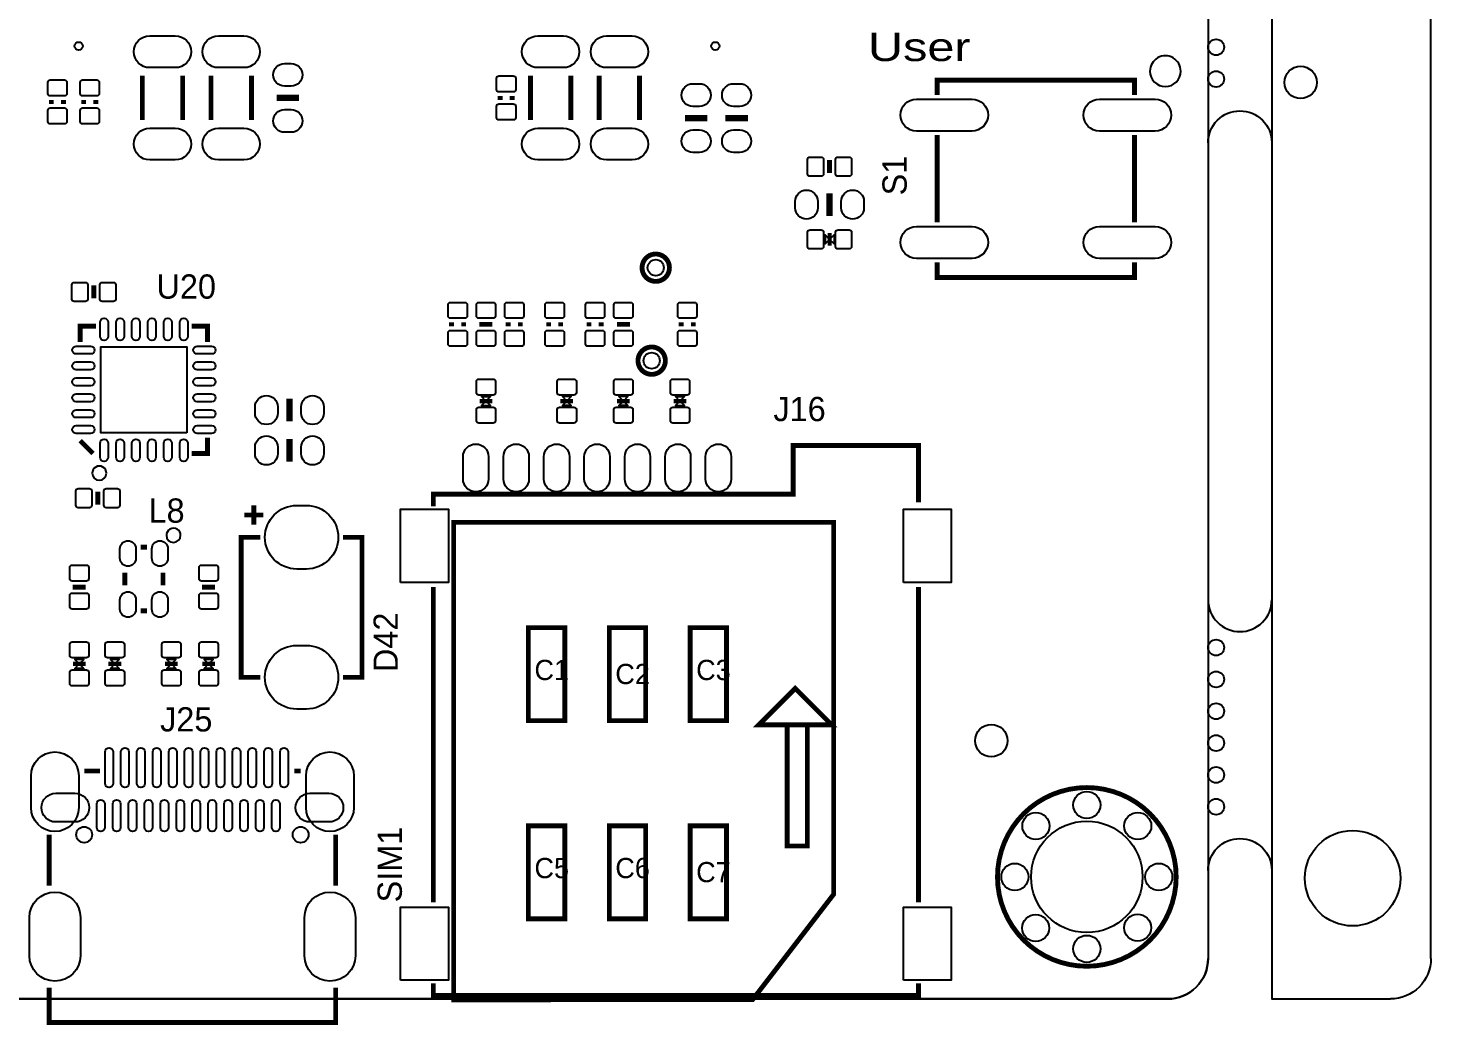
# Model space of a CAD drawing. Extents: x -7 to 117, y -1 to 182.
# Drawn here: x 72.93 to 117, y -0.82 to 30.5 of the extents above; entities that cross this region are included whole.
import ezdxf

# ---------------------------------------------------------------- set-up
doc = ezdxf.new("R2010")
doc.units = 0
for name, color, linetype in [('BG_OUTLINE', 7, 'CONTINUOUS'), ('BG_SILKSCREEN_TOP', 211, 'CONTINUOUS'), ('PG_SILKSCREEN_TOP', 7, 'CONTINUOUS'), ('PIN_TOP', 12, 'CONTINUOUS')]:
    doc.layers.add(name, color=color, linetype=linetype)

msp = doc.modelspace()

# ---------------------------------------------------------------- linework, layer by layer
at = {"layer": 'BG_OUTLINE'}
for points in [[(115.731036, 181.999636), (112.001046, 181.999636), (112.001046, 0), (115.731036, 0)], [(110.00105, 88.72982), (110.00105, 1.27)]]:
    msp.add_lwpolyline(points, dxfattribs=at)
for points in [[(117.001036, 1.27), (117.001036, 180.729636, 0.414214), (115.731036, 181.999636)], [(110.00105, 26.899616, -0.414214), (111.001048, 27.899614, -0.414214), (112.001046, 26.899616)], [(110.00105, 12.539726, 0.414214), (111.001048, 11.539728, 0.414214), (112.001046, 12.539726)], [(110.00105, 4.039616, -0.414214), (111.001048, 5.039614, -0.414214), (112.001046, 4.039616)], [(0, 1.27, 0.414214), (1.27, 0), (108.73105, 0, 0.414214), (110.00105, 1.27)], [(117.001036, 1.27, -0.414214), (115.731036, 0)]]:
    msp.add_lwpolyline(points, format="xyb", dxfattribs=at)
msp.add_lwpolyline([(110.00105, 88.72982), (110.00105, 1.27, -0.414214), (108.73105, 0), (1.27, 0, -0.414214), (0, 1.27), (0, 88.72982, -0.414214), (1.27, 89.99982), (108.73105, 89.99982, -0.414214)], format="xyb", close=True, dxfattribs=at)
at = {"layer": 'PG_SILKSCREEN_TOP'}
for points in [[(109.141768, 29.145484, 1), (108.174231, 29.145586, 1)], [(75.392788, 16.517366, 1), (74.945692, 16.517254, 1)], [(77.724508, 14.566646, 1), (77.277412, 14.566534, 1)]]:
    msp.add_lwpolyline(points, format="xyb", close=True, dxfattribs=at)
for points, const_width in [([(76.52004, 29.00553), (76.52004, 27.60853)], 0.1524), ([(77.79004, 29.00553), (77.79004, 27.60853)], 0.1524), ([(78.67904, 29.00553), (78.67904, 27.60853)], 0.1524), ([(79.94904, 29.00553), (79.94904, 27.60853)], 0.1524), ([(88.71204, 29.00553), (88.71204, 27.60853)], 0.1524), ([(89.98204, 29.00553), (89.98204, 27.60853)], 0.1524), ([(90.87104, 29.00553), (90.87104, 27.60853)], 0.1524), ([(92.14104, 29.00553), (92.14104, 27.60853)], 0.1524), ([(101.48697, 28.396946), (101.48697, 28.8671), (107.68711, 28.8671), (107.68711, 28.396946)], 0.1524), ([(73.66254, 28.24353), (73.66254, 28.11653)], 0.1524), ([(74.04354, 28.11653), (74.04354, 28.24353)], 0.1524), ([(74.67854, 28.24353), (74.67854, 28.11653)], 0.1524), ([(75.05954, 28.11653), (75.05954, 28.24353)], 0.1524), ([(80.73644, 28.30703), (81.44764, 28.30703)], 0.2032), ([(87.75954, 28.37053), (87.75954, 28.24353)], 0.1524), ([(88.14054, 28.24353), (88.14054, 28.37053)], 0.1524), ([(93.56344, 27.67203), (94.27464, 27.67203)], 0.2032), ([(94.83344, 27.67203), (95.54464, 27.67203)], 0.2032), ([(101.48697, 27.137106), (101.48697, 24.396954)], 0.1524), ([(107.68711, 24.396954), (107.68711, 27.137106)], 0.1524), ([(98.11004, 25.94483), (98.11004, 26.35123)], 0.1524), ([(98.11004, 25.30983), (98.11004, 24.59863)], 0.2032), ([(98.11004, 24.061928), (98.11004, 23.662132)], 0.130048), ([(101.48697, 23.137114), (101.48697, 22.66696), (107.68711, 22.66696), (107.68711, 23.137114)], 0.1524), ([(74.99604, 22.41423), (74.99604, 22.00783)], 0.1524), ([(74.570844, 20.637754), (74.570844, 21.137626), (75.070716, 21.137626)], 0.1524), ([(78.570836, 20.637754), (78.570836, 21.137626), (78.070964, 21.137626)], 0.1524), ([(86.23554, 21.25853), (86.23554, 21.13153)], 0.1524), ([(86.61654, 21.13153), (86.61654, 21.25853)], 0.1524), ([(87.11184, 21.19503), (87.51824, 21.19503)], 0.1524), ([(88.01354, 21.25853), (88.01354, 21.13153)], 0.1524), ([(88.39454, 21.13153), (88.39454, 21.25853)], 0.1524), ([(89.28354, 21.25853), (89.28354, 21.13153)], 0.1524), ([(89.66454, 21.13153), (89.66454, 21.25853)], 0.1524), ([(90.55354, 21.25853), (90.55354, 21.13153)], 0.1524), ([(90.93454, 21.13153), (90.93454, 21.25853)], 0.1524), ([(91.42984, 21.19503), (91.83624, 21.19503)], 0.1524), ([(93.44914, 21.25853), (93.44914, 21.13153)], 0.1524), ([(93.83014, 21.13153), (93.83014, 21.25853)], 0.1524), ([(81.14284, 18.14703), (81.14284, 18.85823)], 0.2032), ([(87.115142, 18.78203), (87.514938, 18.78203)], 0.130048), ([(90.054938, 18.78203), (89.655142, 18.78203)], 0.130048), ([(91.832938, 18.78203), (91.433142, 18.78203)], 0.130048), ([(93.211142, 18.78203), (93.610938, 18.78203)], 0.130048), ([(78.570836, 17.637506), (78.570836, 17.137634), (78.070964, 17.137634)], 0.1524), ([(81.14284, 16.87703), (81.14284, 17.58823)], 0.2032), ([(74.570844, 17.537684), (74.970894, 17.137634)], 0.1524), ([(100.90404, 15.60703), (100.90404, 17.38503), (96.96704, 17.38503), (96.96704, 15.86103), (85.66404, 15.86103), (85.66404, 15.48003)], 0.1524), ([(75.12304, 15.93723), (75.12304, 15.53083)], 0.1524), ([(80.023716, 15.504922), (80.023716, 14.904974)], 0.1524), ([(80.323944, 15.204948), (79.723742, 15.204948)], 0.1524), ([(86.29904, 14.97203), (98.23704, 14.97203), (98.23704, 3.28803), (95.69704, -0.01397), (86.29904, -0.02794), (86.29904, 14.97203)], 0.1524), ([(80.223868, 10.105136), (79.62392, 10.105136), (79.62392, 14.504924), (80.223868, 14.504924)], 0.1524), ([(82.823812, 14.504924), (83.42376, 14.504924), (83.42376, 10.105136), (82.823812, 10.105136)], 0.1524), ([(76.670916, 14.194028), (76.470764, 14.194028)], 0.1524), ([(75.970892, 13.393928), (75.970892, 12.994132)], 0.1524), ([(77.170788, 13.393928), (77.170788, 12.994132)], 0.1524), ([(74.74204, 12.94003), (74.33564, 12.94003)], 0.1524), ([(78.80604, 12.94003), (78.39964, 12.94003)], 0.1524), ([(85.66404, 12.94003), (85.66404, 3.03403)], 0.1524), ([(100.90404, 12.94003), (100.90404, 3.03403)], 0.1524), ([(76.670916, 12.194032), (76.470764, 12.194032)], 0.1524), ([(88.649048, 8.741918), (88.649048, 11.662918), (89.792048, 11.662918), (89.792048, 8.741918), (88.649048, 8.741918)], 0.1524), ([(91.189048, 8.741918), (91.189048, 11.662918), (92.332048, 11.662918), (92.332048, 8.741918), (91.189048, 8.741918)], 0.1524), ([(93.729048, 8.741918), (93.729048, 11.662918), (94.872048, 11.662918), (94.872048, 8.741918), (93.729048, 8.741918)], 0.1524), ([(74.738738, 10.52703), (74.338942, 10.52703)], 0.130048), ([(75.856338, 10.52703), (75.456542, 10.52703)], 0.130048), ([(77.634338, 10.52703), (77.234542, 10.52703)], 0.130048), ([(78.802738, 10.52703), (78.402942, 10.52703)], 0.130048), ([(97.031048, 9.757918), (95.888048, 8.614918), (98.174048, 8.614918), (97.031048, 9.757918)], 0.1524), ([(96.777048, 8.614918), (96.777048, 4.804918), (97.412048, 4.804918), (97.412048, 8.614918), (96.777048, 8.614918)], 0.1524), ([(74.694796, 7.161022), (75.194922, 7.161022)], 0.1524), ([(81.294732, 7.161022), (81.494884, 7.161022)], 0.1524), ([(88.649048, 2.518918), (88.649048, 5.439918), (89.792048, 5.439918), (89.792048, 2.518918), (88.649048, 2.518918)], 0.1524), ([(91.189048, 2.518918), (91.189048, 5.439918), (92.332048, 5.439918), (92.332048, 2.518918), (91.189048, 2.518918)], 0.1524), ([(93.729048, 2.518918), (93.729048, 5.439918), (94.872048, 5.439918), (94.872048, 2.518918), (93.729048, 2.518918)], 0.1524), ([(73.594722, 5.161026), (73.594722, 3.56108)], 0.1524), ([(82.594958, 5.161026), (82.594958, 3.56108)], 0.1524), ([(85.66404, 0.49403), (85.66404, 0.11303), (100.90404, 0.11303), (100.90404, 0.49403)], 0.1524), ([(73.594722, 0.360934), (73.594722, -0.738886), (82.594958, -0.738886), (82.594958, 0.360934)], 0.1524)]:
    msp.add_lwpolyline(points, dxfattribs=dict(at, const_width=const_width))
for points in [[(98.11004, 23.86203), (97.970086, 24.001984), (97.970086, 23.722076)], [(98.11004, 23.86203), (98.249994, 24.001984), (98.249994, 23.722076)], [(87.31504, 18.78203), (87.175086, 18.921984), (87.454994, 18.921984)], [(87.31504, 18.78203), (87.175086, 18.642076), (87.454994, 18.642076)], [(89.85504, 18.78203), (89.994994, 18.921984), (89.715086, 18.921984)], [(89.85504, 18.78203), (89.994994, 18.642076), (89.715086, 18.642076)], [(91.63304, 18.78203), (91.772994, 18.921984), (91.493086, 18.921984)], [(91.63304, 18.78203), (91.772994, 18.642076), (91.493086, 18.642076)], [(93.41104, 18.78203), (93.271086, 18.921984), (93.550994, 18.921984)], [(93.41104, 18.78203), (93.271086, 18.642076), (93.550994, 18.642076)], [(74.53884, 10.52703), (74.678794, 10.666984), (74.398886, 10.666984)], [(75.65644, 10.52703), (75.796394, 10.666984), (75.516486, 10.666984)], [(77.43444, 10.52703), (77.574394, 10.666984), (77.294486, 10.666984)], [(78.60284, 10.52703), (78.742794, 10.666984), (78.462886, 10.666984)], [(74.53884, 10.52703), (74.678794, 10.387076), (74.398886, 10.387076)], [(75.65644, 10.52703), (75.796394, 10.387076), (75.516486, 10.387076)], [(77.43444, 10.52703), (77.574394, 10.387076), (77.294486, 10.387076)], [(78.60284, 10.52703), (78.742794, 10.387076), (78.462886, 10.387076)]]:
    msp.add_lwpolyline(points, close=True, dxfattribs=at)
at = {"layer": 'PG_SILKSCREEN_TOP', "const_width": 0.1524}
for points in [[(93.079062, 22.97303, 1), (92.219018, 22.97303, 1), (93.079062, 22.97303)], [(92.952062, 20.05203, 1), (92.092018, 20.05203, 1), (92.952062, 20.05203)], [(108.99775, 3.8354, 1), (103.38435, 3.8354, 1), (108.99775, 3.8354)]]:
    msp.add_lwpolyline(points, format="xyb", dxfattribs=at)
at = {"layer": 'PIN_TOP'}
for points in [[(77.55509, 29.257117), (76.75499, 29.257117, -1), (76.75499, 30.257115), (77.55509, 30.257115, -1)], [(79.71409, 29.257117), (78.91399, 29.257117, -1), (78.91399, 30.257115), (79.71409, 30.257115, -1)], [(89.74709, 29.257117), (88.94699, 29.257117, -1), (88.94699, 30.257115), (89.74709, 30.257115, -1)], [(91.90609, 29.257117), (91.10599, 29.257117, -1), (91.10599, 30.257115), (91.90609, 30.257115, -1)], [(81.19364, 28.675584), (80.99044, 28.675584, -1), (80.99044, 29.386784), (81.19364, 29.386784, -1)], [(73.553066, 28.444952), (73.553066, 28.794964, -0.415686), (73.627996, 28.869894), (74.078084, 28.869894, -0.415686), (74.153014, 28.794964), (74.153014, 28.444952, -0.415686), (74.078084, 28.370022), (73.627996, 28.370022, -0.415686)], [(74.569066, 28.444952), (74.569066, 28.794964, -0.415686), (74.643996, 28.869894), (75.094084, 28.869894, -0.415686), (75.169014, 28.794964), (75.169014, 28.444952, -0.415686), (75.094084, 28.370022), (74.643996, 28.370022, -0.415686)], [(87.650066, 28.571952), (87.650066, 28.921964, -0.415686), (87.724996, 28.996894), (88.175084, 28.996894, -0.415686), (88.250014, 28.921964), (88.250014, 28.571952, -0.415686), (88.175084, 28.497022), (87.724996, 28.497022, -0.415686)], [(94.02064, 28.040584), (93.81744, 28.040584, -1), (93.81744, 28.751784), (94.02064, 28.751784, -1)], [(95.29064, 28.040584), (95.08744, 28.040584, -1), (95.08744, 28.751784), (95.29064, 28.751784, -1)], [(102.587044, 27.267027), (100.836984, 27.267027, -1), (100.836984, 28.267025), (102.587044, 28.267025, -1)], [(108.337096, 27.267027), (106.587036, 27.267027, -1), (106.587036, 28.267025), (108.337096, 28.267025, -1)], [(73.553066, 27.565096), (73.553066, 27.915108, -0.415686), (73.627996, 27.990038), (74.078084, 27.990038, -0.415686), (74.153014, 27.915108), (74.153014, 27.565096, -0.415686), (74.078084, 27.490166), (73.627996, 27.490166, -0.415686)], [(74.569066, 27.565096), (74.569066, 27.915108, -0.415686), (74.643996, 27.990038), (75.094084, 27.990038, -0.415686), (75.169014, 27.915108), (75.169014, 27.565096, -0.415686), (75.094084, 27.490166), (74.643996, 27.490166, -0.415686)], [(81.19364, 27.227276), (80.99044, 27.227276, -1), (80.99044, 27.938476), (81.19364, 27.938476, -1)], [(87.650066, 27.692096), (87.650066, 28.042108, -0.415686), (87.724996, 28.117038), (88.175084, 28.117038, -0.415686), (88.250014, 28.042108), (88.250014, 27.692096, -0.415686), (88.175084, 27.617166), (87.724996, 27.617166, -0.415686)], [(77.55509, 26.356945), (76.75499, 26.356945, -1), (76.75499, 27.356943), (77.55509, 27.356943, -1)], [(79.71409, 26.356945), (78.91399, 26.356945, -1), (78.91399, 27.356943), (79.71409, 27.356943, -1)], [(89.74709, 26.356945), (88.94699, 26.356945, -1), (88.94699, 27.356943), (89.74709, 27.356943, -1)], [(91.90609, 26.356945), (91.10599, 26.356945, -1), (91.10599, 27.356943), (91.90609, 27.356943, -1)], [(94.02064, 26.592276), (93.81744, 26.592276, -1), (93.81744, 27.303476), (94.02064, 27.303476, -1)], [(95.29064, 26.592276), (95.08744, 26.592276, -1), (95.08744, 27.303476), (95.29064, 27.303476, -1)], [(97.845118, 25.848056), (97.495106, 25.848056, -0.415686), (97.420176, 25.922986), (97.420176, 26.373074, -0.415686), (97.495106, 26.448004), (97.845118, 26.448004, -0.415686), (97.920048, 26.373074), (97.920048, 25.922986, -0.415686)], [(98.724974, 25.848056), (98.374962, 25.848056, -0.415686), (98.300032, 25.922986), (98.300032, 26.373074, -0.415686), (98.374962, 26.448004), (98.724974, 26.448004, -0.415686), (98.799904, 26.373074), (98.799904, 25.922986, -0.415686)], [(97.030286, 24.85263), (97.030286, 25.05583, -1), (97.741486, 25.05583), (97.741486, 24.85263, -1)], [(98.478594, 24.85263), (98.478594, 25.05583, -1), (99.189794, 25.05583), (99.189794, 24.85263, -1)], [(102.587044, 23.267035), (100.836984, 23.267035, -1), (100.836984, 24.267033), (102.587044, 24.267033, -1)], [(108.337096, 23.267035), (106.587036, 23.267035, -1), (106.587036, 24.267033), (108.337096, 24.267033, -1)], [(97.845118, 23.562056), (97.495106, 23.562056, -0.415686), (97.420176, 23.636986), (97.420176, 24.087074, -0.415686), (97.495106, 24.162004), (97.845118, 24.162004, -0.415686), (97.920048, 24.087074), (97.920048, 23.636986, -0.415686)], [(98.724974, 23.562056), (98.374962, 23.562056, -0.415686), (98.300032, 23.636986), (98.300032, 24.087074, -0.415686), (98.374962, 24.162004), (98.724974, 24.162004, -0.415686), (98.799904, 24.087074), (98.799904, 23.636986, -0.415686)], [(74.381106, 22.511004), (74.731118, 22.511004, -0.415686), (74.806048, 22.436074), (74.806048, 21.985986, -0.415686), (74.731118, 21.911056), (74.381106, 21.911056, -0.415686), (74.306176, 21.985986), (74.306176, 22.436074, -0.415686)], [(75.260962, 22.511004), (75.610974, 22.511004, -0.415686), (75.685904, 22.436074), (75.685904, 21.985986, -0.415686), (75.610974, 21.911056), (75.260962, 21.911056, -0.415686), (75.186032, 21.985986), (75.186032, 22.436074, -0.415686)], [(86.726014, 21.809964), (86.726014, 21.459952, -0.415686), (86.651084, 21.385022), (86.200996, 21.385022, -0.415686), (86.126066, 21.459952), (86.126066, 21.809964, -0.415686), (86.200996, 21.884894), (86.651084, 21.884894, -0.415686)], [(87.015066, 21.459952), (87.015066, 21.809964, -0.415686), (87.089996, 21.884894), (87.540084, 21.884894, -0.415686), (87.615014, 21.809964), (87.615014, 21.459952, -0.415686), (87.540084, 21.385022), (87.089996, 21.385022, -0.415686)], [(88.504014, 21.809964), (88.504014, 21.459952, -0.415686), (88.429084, 21.385022), (87.978996, 21.385022, -0.415686), (87.904066, 21.459952), (87.904066, 21.809964, -0.415686), (87.978996, 21.884894), (88.429084, 21.884894, -0.415686)], [(89.774014, 21.809964), (89.774014, 21.459952, -0.415686), (89.699084, 21.385022), (89.248996, 21.385022, -0.415686), (89.174066, 21.459952), (89.174066, 21.809964, -0.415686), (89.248996, 21.884894), (89.699084, 21.884894, -0.415686)], [(91.044014, 21.809964), (91.044014, 21.459952, -0.415686), (90.969084, 21.385022), (90.518996, 21.385022, -0.415686), (90.444066, 21.459952), (90.444066, 21.809964, -0.415686), (90.518996, 21.884894), (90.969084, 21.884894, -0.415686)], [(91.333066, 21.459952), (91.333066, 21.809964, -0.415686), (91.407996, 21.884894), (91.858084, 21.884894, -0.415686), (91.933014, 21.809964), (91.933014, 21.459952, -0.415686), (91.858084, 21.385022), (91.407996, 21.385022, -0.415686)], [(93.939614, 21.809964), (93.939614, 21.459952, -0.415686), (93.864684, 21.385022), (93.414596, 21.385022, -0.415686), (93.339666, 21.459952), (93.339666, 21.809964, -0.415686), (93.414596, 21.884894), (93.864684, 21.884894, -0.415686)], [(75.445874, 21.262594), (75.445874, 20.812506, -1), (75.195938, 20.812506), (75.195938, 21.262594, -1)], [(75.945746, 21.262594), (75.945746, 20.812506, -1), (75.69581, 20.812506), (75.69581, 21.262594, -1)], [(76.445872, 21.262594), (76.445872, 20.812506, -1), (76.195936, 20.812506), (76.195936, 21.262594, -1)], [(76.945744, 21.262594), (76.945744, 20.812506, -1), (76.695808, 20.812506), (76.695808, 21.262594, -1)], [(77.44587, 21.262594), (77.44587, 20.812506, -1), (77.195934, 20.812506), (77.195934, 21.262594, -1)], [(77.945742, 21.262594), (77.945742, 20.812506, -1), (77.695806, 20.812506), (77.695806, 21.262594, -1)], [(86.726014, 20.930108), (86.726014, 20.580096, -0.415686), (86.651084, 20.505166), (86.200996, 20.505166, -0.415686), (86.126066, 20.580096), (86.126066, 20.930108, -0.415686), (86.200996, 21.005038), (86.651084, 21.005038, -0.415686)], [(87.015066, 20.580096), (87.015066, 20.930108, -0.415686), (87.089996, 21.005038), (87.540084, 21.005038, -0.415686), (87.615014, 20.930108), (87.615014, 20.580096, -0.415686), (87.540084, 20.505166), (87.089996, 20.505166, -0.415686)], [(88.504014, 20.930108), (88.504014, 20.580096, -0.415686), (88.429084, 20.505166), (87.978996, 20.505166, -0.415686), (87.904066, 20.580096), (87.904066, 20.930108, -0.415686), (87.978996, 21.005038), (88.429084, 21.005038, -0.415686)], [(89.774014, 20.930108), (89.774014, 20.580096, -0.415686), (89.699084, 20.505166), (89.248996, 20.505166, -0.415686), (89.174066, 20.580096), (89.174066, 20.930108, -0.415686), (89.248996, 21.005038), (89.699084, 21.005038, -0.415686)], [(91.044014, 20.930108), (91.044014, 20.580096, -0.415686), (90.969084, 20.505166), (90.518996, 20.505166, -0.415686), (90.444066, 20.580096), (90.444066, 20.930108, -0.415686), (90.518996, 21.005038), (90.969084, 21.005038, -0.415686)], [(91.333066, 20.580096), (91.333066, 20.930108, -0.415686), (91.407996, 21.005038), (91.858084, 21.005038, -0.415686), (91.933014, 20.930108), (91.933014, 20.580096, -0.415686), (91.858084, 20.505166), (91.407996, 20.505166, -0.415686)], [(93.939614, 20.930108), (93.939614, 20.580096, -0.415686), (93.864684, 20.505166), (93.414596, 20.505166, -0.415686), (93.339666, 20.580096), (93.339666, 20.930108, -0.415686), (93.414596, 21.005038), (93.864684, 21.005038, -0.415686)], [(74.445876, 20.512532), (74.895964, 20.512532, -1), (74.895964, 20.262596), (74.445876, 20.262596, -1)], [(78.695804, 20.262596), (78.245716, 20.262596, -1), (78.245716, 20.512532), (78.695804, 20.512532, -1)], [(74.445876, 20.01266), (74.895964, 20.01266, -1), (74.895964, 19.762724), (74.445876, 19.762724, -1)], [(78.695804, 19.762724), (78.245716, 19.762724, -1), (78.245716, 20.01266), (78.695804, 20.01266, -1)], [(74.445876, 19.512534), (74.895964, 19.512534, -1), (74.895964, 19.262598), (74.445876, 19.262598, -1)], [(78.695804, 19.262598), (78.245716, 19.262598, -1), (78.245716, 19.512534), (78.695804, 19.512534, -1)], [(87.615014, 19.396964), (87.615014, 19.046952, -0.415686), (87.540084, 18.972022), (87.089996, 18.972022, -0.415686), (87.015066, 19.046952), (87.015066, 19.396964, -0.415686), (87.089996, 19.471894), (87.540084, 19.471894, -0.415686)], [(89.555066, 19.046952), (89.555066, 19.396964, -0.415686), (89.629996, 19.471894), (90.080084, 19.471894, -0.415686), (90.155014, 19.396964), (90.155014, 19.046952, -0.415686), (90.080084, 18.972022), (89.629996, 18.972022, -0.415686)], [(91.333066, 19.046952), (91.333066, 19.396964, -0.415686), (91.407996, 19.471894), (91.858084, 19.471894, -0.415686), (91.933014, 19.396964), (91.933014, 19.046952, -0.415686), (91.858084, 18.972022), (91.407996, 18.972022, -0.415686)], [(93.711014, 19.396964), (93.711014, 19.046952, -0.415686), (93.636084, 18.972022), (93.185996, 18.972022, -0.415686), (93.111066, 19.046952), (93.111066, 19.396964, -0.415686), (93.185996, 19.471894), (93.636084, 19.471894, -0.415686)], [(74.445876, 19.012662), (74.895964, 19.012662, -1), (74.895964, 18.762726), (74.445876, 18.762726, -1)], [(78.695804, 18.762726), (78.245716, 18.762726, -1), (78.245716, 19.012662), (78.695804, 19.012662, -1)], [(80.774286, 18.60423), (80.774286, 18.40103, -1), (80.063086, 18.40103), (80.063086, 18.60423, -1)], [(82.222594, 18.60423), (82.222594, 18.40103, -1), (81.511394, 18.40103), (81.511394, 18.60423, -1)], [(74.445876, 18.512536), (74.895964, 18.512536, -1), (74.895964, 18.2626), (74.445876, 18.2626, -1)], [(78.695804, 18.2626), (78.245716, 18.2626, -1), (78.245716, 18.512536), (78.695804, 18.512536, -1)], [(87.615014, 18.517108), (87.615014, 18.167096, -0.415686), (87.540084, 18.092166), (87.089996, 18.092166, -0.415686), (87.015066, 18.167096), (87.015066, 18.517108, -0.415686), (87.089996, 18.592038), (87.540084, 18.592038, -0.415686)], [(89.555066, 18.167096), (89.555066, 18.517108, -0.415686), (89.629996, 18.592038), (90.080084, 18.592038, -0.415686), (90.155014, 18.517108), (90.155014, 18.167096, -0.415686), (90.080084, 18.092166), (89.629996, 18.092166, -0.415686)], [(91.333066, 18.167096), (91.333066, 18.517108, -0.415686), (91.407996, 18.592038), (91.858084, 18.592038, -0.415686), (91.933014, 18.517108), (91.933014, 18.167096, -0.415686), (91.858084, 18.092166), (91.407996, 18.092166, -0.415686)], [(93.711014, 18.517108), (93.711014, 18.167096, -0.415686), (93.636084, 18.092166), (93.185996, 18.092166, -0.415686), (93.111066, 18.167096), (93.111066, 18.517108, -0.415686), (93.185996, 18.592038), (93.636084, 18.592038, -0.415686)], [(74.445876, 18.012664), (74.895964, 18.012664, -1), (74.895964, 17.762728), (74.445876, 17.762728, -1)], [(78.695804, 17.762728), (78.245716, 17.762728, -1), (78.245716, 18.012664), (78.695804, 18.012664, -1)], [(80.774286, 17.33423), (80.774286, 17.13103, -1), (80.063086, 17.13103), (80.063086, 17.33423, -1)], [(82.222594, 17.33423), (82.222594, 17.13103, -1), (81.511394, 17.13103), (81.511394, 17.33423, -1)], [(75.445874, 17.462754), (75.445874, 17.012666, -1), (75.195938, 17.012666), (75.195938, 17.462754, -1)], [(75.945746, 17.462754), (75.945746, 17.012666, -1), (75.69581, 17.012666), (75.69581, 17.462754, -1)], [(76.445872, 17.462754), (76.445872, 17.012666, -1), (76.195936, 17.012666), (76.195936, 17.462754, -1)], [(76.945744, 17.462754), (76.945744, 17.012666, -1), (76.695808, 17.012666), (76.695808, 17.462754, -1)], [(77.44587, 17.462754), (77.44587, 17.012666, -1), (77.195934, 17.012666), (77.195934, 17.462754, -1)], [(77.945742, 17.462754), (77.945742, 17.012666, -1), (77.695806, 17.012666), (77.695806, 17.462754, -1)], [(87.396066, 17.034002), (87.396066, 16.333978, -1), (86.595966, 16.333978), (86.595966, 17.034002, -1)], [(88.666066, 17.034002), (88.666066, 16.333978, -1), (87.865966, 16.333978), (87.865966, 17.034002, -1)], [(89.936066, 17.034002), (89.936066, 16.333978, -1), (89.135966, 16.333978), (89.135966, 17.034002, -1)], [(91.206066, 17.034002), (91.206066, 16.333978, -1), (90.405966, 16.333978), (90.405966, 17.034002, -1)], [(92.476066, 17.034002), (92.476066, 16.333978, -1), (91.675966, 16.333978), (91.675966, 17.034002, -1)], [(93.746066, 17.034002), (93.746066, 16.333978, -1), (92.945966, 16.333978), (92.945966, 17.034002, -1)], [(95.016066, 17.034002), (95.016066, 16.333978, -1), (94.215966, 16.333978), (94.215966, 17.034002, -1)], [(74.508106, 16.034004), (74.858118, 16.034004, -0.415686), (74.933048, 15.959074), (74.933048, 15.508986, -0.415686), (74.858118, 15.434056), (74.508106, 15.434056, -0.415686), (74.433176, 15.508986), (74.433176, 15.959074, -0.415686)], [(75.387962, 16.034004), (75.737974, 16.034004, -0.415686), (75.812904, 15.959074), (75.812904, 15.508986, -0.415686), (75.737974, 15.434056), (75.387962, 15.434056, -0.415686), (75.313032, 15.508986), (75.313032, 15.959074, -0.415686)], [(81.673827, 13.504926), (81.373853, 13.504926, -1), (81.373853, 15.504922), (81.673827, 15.504922, -1)], [(76.319253, 14.144117), (76.319253, 13.844143, -1), (75.819127, 13.844143), (75.819127, 14.144117, -1)], [(77.322553, 14.144117), (77.322553, 13.844143, -1), (76.822427, 13.844143), (76.822427, 14.144117, -1)], [(74.838814, 13.554964), (74.838814, 13.204952, -0.415686), (74.763884, 13.130022), (74.313796, 13.130022, -0.415686), (74.238866, 13.204952), (74.238866, 13.554964, -0.415686), (74.313796, 13.629894), (74.763884, 13.629894, -0.415686)], [(78.902814, 13.554964), (78.902814, 13.204952, -0.415686), (78.827884, 13.130022), (78.377796, 13.130022, -0.415686), (78.302866, 13.204952), (78.302866, 13.554964, -0.415686), (78.377796, 13.629894), (78.827884, 13.629894, -0.415686)], [(76.319253, 12.543917), (76.319253, 12.243943, -1), (75.819127, 12.243943), (75.819127, 12.543917, -1)], [(77.322553, 12.543917), (77.322553, 12.243943, -1), (76.822427, 12.243943), (76.822427, 12.543917, -1)], [(74.838814, 12.675108), (74.838814, 12.325096, -0.415686), (74.763884, 12.250166), (74.313796, 12.250166, -0.415686), (74.238866, 12.325096), (74.238866, 12.675108, -0.415686), (74.313796, 12.750038), (74.763884, 12.750038, -0.415686)], [(78.902814, 12.675108), (78.902814, 12.325096, -0.415686), (78.827884, 12.250166), (78.377796, 12.250166, -0.415686), (78.302866, 12.325096), (78.302866, 12.675108, -0.415686), (78.377796, 12.750038), (78.827884, 12.750038, -0.415686)], [(74.238866, 10.791952), (74.238866, 11.141964, -0.415686), (74.313796, 11.216894), (74.763884, 11.216894, -0.415686), (74.838814, 11.141964), (74.838814, 10.791952, -0.415686), (74.763884, 10.717022), (74.313796, 10.717022, -0.415686)], [(75.356466, 10.791952), (75.356466, 11.141964, -0.415686), (75.431396, 11.216894), (75.881484, 11.216894, -0.415686), (75.956414, 11.141964), (75.956414, 10.791952, -0.415686), (75.881484, 10.717022), (75.431396, 10.717022, -0.415686)], [(77.134466, 10.791952), (77.134466, 11.141964, -0.415686), (77.209396, 11.216894), (77.659484, 11.216894, -0.415686), (77.734414, 11.141964), (77.734414, 10.791952, -0.415686), (77.659484, 10.717022), (77.209396, 10.717022, -0.415686)], [(78.302866, 10.791952), (78.302866, 11.141964, -0.415686), (78.377796, 11.216894), (78.827884, 11.216894, -0.415686), (78.902814, 11.141964), (78.902814, 10.791952, -0.415686), (78.827884, 10.717022), (78.377796, 10.717022, -0.415686)], [(81.673827, 9.105138), (81.373853, 9.105138, -1), (81.373853, 11.105134), (81.673827, 11.105134, -1)], [(74.238866, 9.912096), (74.238866, 10.262108, -0.415686), (74.313796, 10.337038), (74.763884, 10.337038, -0.415686), (74.838814, 10.262108), (74.838814, 9.912096, -0.415686), (74.763884, 9.837166), (74.313796, 9.837166, -0.415686)], [(75.356466, 9.912096), (75.356466, 10.262108, -0.415686), (75.431396, 10.337038), (75.881484, 10.337038, -0.415686), (75.956414, 10.262108), (75.956414, 9.912096, -0.415686), (75.881484, 9.837166), (75.431396, 9.837166, -0.415686)], [(77.134466, 9.912096), (77.134466, 10.262108, -0.415686), (77.209396, 10.337038), (77.659484, 10.337038, -0.415686), (77.734414, 10.262108), (77.734414, 9.912096, -0.415686), (77.659484, 9.837166), (77.209396, 9.837166, -0.415686)], [(78.302866, 9.912096), (78.302866, 10.262108, -0.415686), (78.377796, 10.337038), (78.827884, 10.337038, -0.415686), (78.902814, 10.262108), (78.902814, 9.912096, -0.415686), (78.827884, 9.837166), (78.377796, 9.837166, -0.415686)], [(74.52487, 7.011035), (74.52487, 6.011037, -1), (73.024746, 6.011037), (73.024746, 7.011035, -1)], [(75.599798, 7.765923), (75.599798, 6.765925, -1), (75.349862, 6.765925), (75.349862, 7.765923, -1)], [(76.099924, 7.765923), (76.099924, 6.765925, -1), (75.849988, 6.765925), (75.849988, 7.765923, -1)], [(76.599796, 7.765923), (76.599796, 6.765925, -1), (76.34986, 6.765925), (76.34986, 7.765923, -1)], [(77.099922, 7.765923), (77.099922, 6.765925, -1), (76.849986, 6.765925), (76.849986, 7.765923, -1)], [(77.599794, 7.765923), (77.599794, 6.765925, -1), (77.349858, 6.765925), (77.349858, 7.765923, -1)], [(78.09992, 7.765923), (78.09992, 6.765925, -1), (77.849984, 6.765925), (77.849984, 7.765923, -1)], [(78.599792, 7.765923), (78.599792, 6.765925, -1), (78.349856, 6.765925), (78.349856, 7.765923, -1)], [(79.099918, 7.765923), (79.099918, 6.765925, -1), (78.849982, 6.765925), (78.849982, 7.765923, -1)], [(79.59979, 7.765923), (79.59979, 6.765925, -1), (79.349854, 6.765925), (79.349854, 7.765923, -1)], [(80.099916, 7.765923), (80.099916, 6.765925, -1), (79.84998, 6.765925), (79.84998, 7.765923, -1)], [(80.599788, 7.765923), (80.599788, 6.765925, -1), (80.349852, 6.765925), (80.349852, 7.765923, -1)], [(81.099914, 7.765923), (81.099914, 6.765925, -1), (80.849978, 6.765925), (80.849978, 7.765923, -1)], [(83.164934, 7.011035), (83.164934, 6.011037, -1), (81.66481, 6.011037), (81.66481, 7.011035, -1)], [(74.404855, 5.560949), (73.804653, 5.560949, -1), (73.804653, 6.460871), (74.404855, 6.460871, -1)], [(75.339702, 6.136005), (75.339702, 5.385943, -1), (75.089766, 5.385943), (75.089766, 6.136005, -1)], [(75.839828, 6.136005), (75.839828, 5.385943, -1), (75.589892, 5.385943), (75.589892, 6.136005, -1)], [(76.3397, 6.136005), (76.3397, 5.385943, -1), (76.089764, 5.385943), (76.089764, 6.136005, -1)], [(76.839826, 6.136005), (76.839826, 5.385943, -1), (76.58989, 5.385943), (76.58989, 6.136005, -1)], [(77.339698, 6.136005), (77.339698, 5.385943, -1), (77.089762, 5.385943), (77.089762, 6.136005, -1)], [(77.839824, 6.136005), (77.839824, 5.385943, -1), (77.589888, 5.385943), (77.589888, 6.136005, -1)], [(78.339696, 6.136005), (78.339696, 5.385943, -1), (78.08976, 5.385943), (78.08976, 6.136005, -1)], [(78.839822, 6.136005), (78.839822, 5.385943, -1), (78.589886, 5.385943), (78.589886, 6.136005, -1)], [(79.339694, 6.136005), (79.339694, 5.385943, -1), (79.089758, 5.385943), (79.089758, 6.136005, -1)], [(79.83982, 6.136005), (79.83982, 5.385943, -1), (79.589884, 5.385943), (79.589884, 6.136005, -1)], [(80.339692, 6.136005), (80.339692, 5.385943, -1), (80.089756, 5.385943), (80.089756, 6.136005, -1)], [(80.839818, 6.136005), (80.839818, 5.385943, -1), (80.589882, 5.385943), (80.589882, 6.136005, -1)], [(82.385027, 5.560949), (81.784825, 5.560949, -1), (81.784825, 6.460871), (82.385027, 6.460871, -1)], [(74.574781, 2.561209), (74.574781, 1.361059, -1), (72.974835, 1.361059), (72.974835, 2.561209, -1)], [(83.214845, 2.561209), (83.214845, 1.361059, -1), (81.614899, 1.361059), (81.614899, 2.561209, -1)]]:
    msp.add_lwpolyline(points, format="xyb", close=True, dxfattribs=at)
for points in [[(77.92085, 17.78762), (75.22083, 17.78762), (75.22083, 20.48764), (77.92085, 20.48764)], [(84.63407, 13.086842), (84.63407, 15.386812), (86.134194, 15.386812), (86.134194, 13.086842)], [(100.433886, 13.086842), (100.433886, 15.386812), (101.93401, 15.386812), (101.93401, 13.086842)], [(84.63407, 0.586994), (84.63407, 2.886964), (86.134194, 2.886964), (86.134194, 0.586994)], [(100.433886, 0.586994), (100.433886, 2.886964), (101.93401, 2.886964), (101.93401, 0.586994)]]:
    msp.add_lwpolyline(points, close=True, dxfattribs=at)
for centre, radius in [((74.52106, 29.935932), 0.127), ((94.52102, 29.935932), 0.127), ((110.250986, 29.89961), 0.250063), ((110.250986, 28.899612), 0.250063), ((112.906556, 28.79344), 0.508), ((92.64904, 22.97303), 0.254), ((92.52204, 20.05203), 0.254), ((110.250986, 11.039856), 0.250063), ((110.250986, 10.039858), 0.250063), ((110.250986, 9.03986), 0.250063), ((103.19004, 8.11403), 0.508), ((110.250986, 8.039608), 0.250063), ((110.250986, 7.03961), 0.250063), ((106.19105, 6.096), 0.424942), ((110.250986, 6.039612), 0.250063), ((104.59085, 5.4356), 0.424942), ((107.79125, 5.4356), 0.424942), ((74.694796, 5.161026), 0.250063), ((81.494884, 5.161026), 0.250063), ((106.19105, 3.8354), 1.75006), ((114.541046, 3.79476), 1.499997), ((103.93045, 3.8354), 0.424942), ((108.45165, 3.8354), 0.424942), ((104.58577, 2.23012), 0.424942), ((107.78617, 2.24028), 0.424942), ((106.19105, 1.5748), 0.424942)]:
    msp.add_circle(centre, radius, dxfattribs=at)

# ---------------------------------------------------------------- texts
at = {"layer": 'BG_SILKSCREEN_TOP'}
for s, height, width, p in [('User', 0.889, 1.285714, (99.314, 29.464)), ('U20', 0.762, 1.000333, (76.96454, 22.00021)), ('J16', 0.762, 1.000333, (96.34474, 18.15211)), ('L8', 0.762, 1.000333, (76.71562, 14.96187)), ('J25', 0.762, 1.000333, (77.07884, 8.40359))]:
    msp.add_text(s, height=height, dxfattribs=dict(at, width=width)).set_placement(p)
at = {"layer": 'BG_SILKSCREEN_TOP', "width": 1.000333}
for s, p in [('S1', (100.5332, 25.24506)), ('D42', (84.54644, 10.27049)), ('SIM1', (84.67344, 3.03403))]:
    msp.add_text(s, height=0.762, rotation=90, dxfattribs=at).set_placement(p)
at = {"layer": 'PG_SILKSCREEN_TOP', "width": 1.0004}
for s, p in [('C1', (88.83904, 10.01903)), ('C3', (93.91904, 10.01903)), ('C2', (91.37904, 9.89203)), ('C5', (88.83904, 3.79603)), ('C6', (91.37904, 3.79603)), ('C7', (93.91904, 3.66903))]:
    msp.add_text(s, height=0.635, dxfattribs=at).set_placement(p)

doc.saveas('drawing.dxf')
